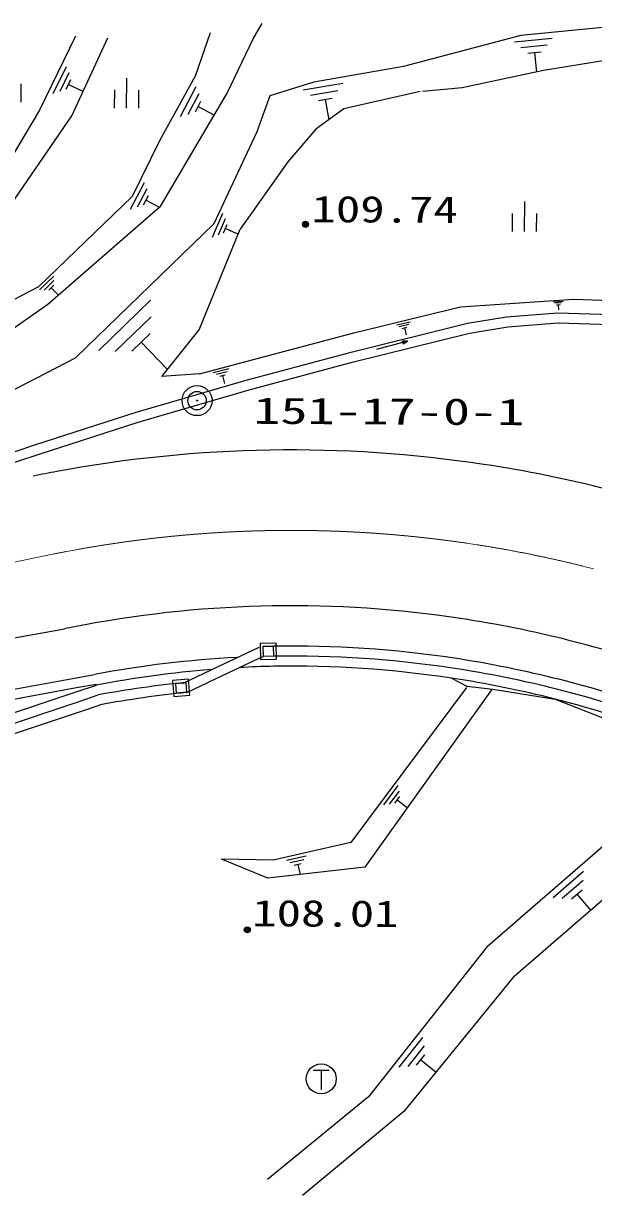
# Model space of a CAD drawing. Units: millimetres, scale not verified. Extents: x 40000 to 680000, y 20000 to 380000.
# Drawn here: x 139512 to 167866, y 277679 to 335964 of the extents above; entities that cross this region are included whole.
import ezdxf
from ezdxf.enums import TextEntityAlignment as Align

# ---------------------------------------------------------------- set-up
doc = ezdxf.new("R2010")
doc.units = ezdxf.units.MM
doc.header["$LTSCALE"] = 1000
doc.linetypes.add('CHAIN', pattern=[18.5, 12, -1.5, 3.5, -1.5])
doc.layers.add('M-BGD', color=7, linetype='Continuous', lineweight=25)
doc.layers.add('M-BMK', color=2, linetype='CHAIN', lineweight=13)
doc.layers.add('M-BMK-SRVR', color=3, linetype='Continuous')
doc.styles.add('ＭＳ ゴシック', font='')
doc.styles.get('ＭＳ ゴシック').set_extended_font_data('MS Gothic')

# ---------------------------------------------------------------- blocks, each defined once
blk = doc.blocks.new('BUHIN109')
at = {"color": 7, "linetype": 'Continuous', "lineweight": 25}
for p, q in [((392, 171), (-502, -220)), ((231, 539), (551, -193))]:
    blk.add_line(p, q, dxfattribs=at)
blk.add_circle((0, 0), 746, dxfattribs=at)
blk = doc.blocks.new('BUHIN113')
at = {"color": 7, "linetype": 'Continuous', "lineweight": 25}
for p, q in [((-100, 611), (-924, 250)), ((687, 301), (-687, -301)), ((381, -488), (-443, -849))]:
    blk.add_line(p, q, dxfattribs=at)
blk = doc.blocks.new('BUHIN331')
at = {"color": 7, "linetype": 'Continuous', "lineweight": 25}
for centre, radius in [((0, 0), 150), ((0, 0), 131), ((0, 0), 112), ((0, 0), 93.8), ((0, 0), 75), ((0, 0), 56.2), ((-1, 0), 37.5), ((0, 0), 18.8)]:
    blk.add_circle(centre, radius, dxfattribs=at)
blk = doc.blocks.new('BUHIN2')
at = {"color": 3, "linetype": 'Continuous', "lineweight": 25}
for radius in [746, 458, 22.5]:
    blk.add_circle((0, 0), radius, dxfattribs=at)

msp = doc.modelspace()

# ---------------------------------------------------------------- linework, layer by layer
at = {"layer": 'M-BGD'}
for p, q in [((150953, 335230), (151387, 335964)), ((169737, 335906), (164249, 335358)), ((142097, 335332), (140309, 331654)), ((141923, 331376), (143702, 335251)), ((148805, 335500), (148057, 333347)), ((149647, 332503), (150953, 335230)), ((164249, 335358), (158410, 333830)), ((163931, 335042), (165813, 335230)), ((165551, 334884), (164251, 334754)), ((164602, 334488), (165264, 334554)), ((164933, 334521), (165032, 333538)), ((168338, 334110), (165368, 333621)), ((140992, 332478), (141645, 333820)), ((141769, 333501), (141318, 332574)), ((158410, 333830), (153960, 333046)), ((165368, 333621), (161324, 332759)), ((141642, 332700), (141872, 333172)), ((141757, 332936), (142458, 332595)), ((148057, 333347), (146293, 330166)), ((147320, 331336), (148107, 332833)), ((153960, 333046), (151762, 332364)), ((153430, 332655), (155390, 333000)), ((146352, 326899), (149647, 332503)), ((148237, 332467), (147693, 331433)), ((151762, 332364), (151118, 330578)), ((155143, 332617), (153789, 332378)), ((154178, 332127), (154868, 332248)), ((159240, 332581), (155447, 331717)), ((161324, 332759), (159366, 332580)), ((140309, 331654), (138317, 328343)), ((148064, 331564), (148341, 332091)), ((148203, 331827), (148985, 331416)), ((155447, 331717), (154053, 330714)), ((154523, 332187), (154704, 331163)), ((138486, 326368), (141923, 331376)), ((151118, 330578), (148978, 326007)), ((154053, 330714), (152656, 329080)), ((146293, 330166), (144911, 327363)), ((152656, 329080), (150285, 325727)), ((144832, 326736), (145527, 328057)), ((145641, 327735), (145161, 326822)), ((144911, 327363), (140270, 322885)), ((145489, 326938), (145733, 327402)), ((145611, 327170), (146302, 326807)), ((140731, 321998), (146352, 326899)), ((148913, 325342), (149432, 326527)), ((142102, 319330), (148978, 326007)), ((149551, 326255), (149192, 325437)), ((149468, 325557), (149651, 325974)), ((148257, 320725), (150285, 325727)), ((149560, 325765), (150179, 325494)), ((140309, 322711), (141025, 323402)), ((141030, 323174), (140535, 322697)), ((140767, 322702), (141019, 322945)), ((134745, 320047), (140274, 322888)), ((140893, 322823), (141254, 322449)), ((136429, 319012), (140731, 321998)), ((143262, 319707), (145838, 322197)), ((155946, 320584), (161248, 321877)), ((161248, 321877), (166881, 322245)), ((165852, 322126), (166349, 322161)), ((166277, 322072), (165934, 322048)), ((166025, 321975), (166199, 321987)), ((166112, 321981), (166130, 321722)), ((166881, 322245), (170983, 322100)), ((145856, 321375), (144076, 319655)), ((161590, 321054), (163537, 321374)), ((163537, 321374), (166097, 321580)), ((166097, 321580), (168757, 321498)), ((146399, 318401), (148257, 320725)), ((148276, 318539), (155946, 320584)), ((155803, 319618), (161590, 321054)), ((158075, 320969), (158751, 321134)), ((158674, 320994), (158206, 320880)), ((158348, 320802), (158586, 320860)), ((158467, 320831), (158553, 320477)), ((161691, 320564), (163598, 320877)), ((163598, 320877), (166109, 321079)), ((166109, 321079), (168717, 320999)), ((144910, 319673), (145816, 320549)), ((145363, 320111), (146665, 318765)), ((155928, 319134), (161691, 320564)), ((158619, 320162), (157070, 319754)), ((150596, 318224), (155803, 319618)), ((136383, 316392), (142102, 319330)), ((150730, 317743), (155928, 319134)), ((148276, 318539), (146399, 318401)), ((148955, 318604), (149724, 318809)), ((149639, 318647), (149108, 318506)), ((149271, 318419), (149542, 318491)), ((149407, 318455), (149514, 318053)), ((145074, 316616), (150596, 318224)), ((145221, 316138), (150730, 317743)), ((140086, 315008), (145074, 316616)), ((140242, 314533), (145221, 316138)), ((132033, 312342), (140086, 315008)), ((132190, 311867), (140242, 314533)), ((132818, 304279), (141552, 305862)), ((148850, 303821), (151234, 304942)), ((152086, 305151), (151286, 305137)), ((151286, 305137), (151299, 304337)), ((151439, 304990), (151939, 304998)), ((151447, 304490), (151439, 304990)), ((151939, 304998), (151947, 304498)), ((152099, 304351), (152086, 305151)), ((149061, 303368), (151243, 304394)), ((151243, 304394), (151447, 304490)), ((151299, 304337), (152099, 304351)), ((151947, 304498), (151447, 304490)), ((147418, 303148), (148850, 303821)), ((133320, 301829), (142053, 303413)), ((142053, 303413), (143045, 303595)), ((142151, 302936), (143136, 303104)), ((147717, 303356), (146920, 303284)), ((146920, 303284), (146991, 302498)), ((147083, 303148), (147581, 303193)), ((147127, 302660), (147083, 303148)), ((147581, 303193), (147625, 302705)), ((147631, 302695), (149061, 303368)), ((147788, 302569), (147717, 303356)), ((160800, 303407), (161562, 303013)), ((133420, 301338), (142151, 302936)), ((133711, 299918), (142191, 302741)), ((142191, 302741), (143144, 303065)), ((142291, 302252), (143235, 302573)), ((146991, 302498), (147788, 302569)), ((147625, 302705), (147127, 302660)), ((161553, 302935), (155791, 295243)), ((162791, 302835), (156489, 294003)), ((161562, 303013), (162854, 302855)), ((162854, 302855), (165960, 302363)), ((133811, 299428), (142291, 302252)), ((142391, 301762), (143326, 302082)), ((165960, 302363), (171632, 300121)), ((133912, 298938), (142391, 301762)), ((157432, 297109), (158148, 298064)), ((158197, 297795), (157703, 297135)), ((157976, 297185), (158228, 297521)), ((158102, 297353), (158602, 296979)), ((162594, 290079), (169074, 295697)), ((155791, 295243), (151935, 294356)), ((151667, 293464), (149370, 294406)), ((151935, 294356), (149372, 294402)), ((152597, 294352), (153567, 294576)), ((153453, 294378), (152783, 294223)), ((163904, 288568), (170638, 294406)), ((156489, 294003), (151667, 293464)), ((152984, 294108), (153325, 294187)), ((153155, 294147), (153271, 293641)), ((165857, 292498), (167361, 293802)), ((167346, 293346), (166307, 292445)), ((166771, 292430), (167300, 292888)), ((167035, 292659), (167716, 291873)), ((162594, 290079), (156676, 282589)), ((163904, 288568), (158438, 281863)), ((158198, 284063), (159370, 285546)), ((159437, 285118), (158627, 284093)), ((159062, 284161), (159474, 284683)), ((159268, 284422), (160043, 283809)), ((156676, 282589), (151648, 278471)), ((158438, 281863), (153394, 277679))]:
    msp.add_line(p, q, dxfattribs=at)
for points in [[(158619, 320162), (158361, 320159), (158393, 320038)], [(158594, 320156), (158397, 320049), (158370, 320152)], [(158570, 320149), (158404, 320060), (158381, 320145)], [(158545, 320143), (158410, 320072), (158393, 320138)], [(158521, 320136), (158417, 320083), (158404, 320132)], [(158496, 320130), (158424, 320095), (158416, 320125)]]:
    msp.add_lwpolyline(points, close=True, dxfattribs=at)
msp.add_lwpolyline([(158429, 320112), (158472, 320123), (158430, 320106), (158427, 320118), (158472, 320123)], dxfattribs=at)
for centre, radius, start, end in [((152837, 250756), 64000, 90.94897, 100.49825), ((152837, 250756), 64000, 81.39965, 90.94897), ((152837, 250756), 64000, 100.49825, 101.57378), ((152837, 250756), 64000, 75.73263, 81.39966), ((152837, 250756), 56250, 90.94897, 100.49825), ((152837, 250756), 56250, 81.39965, 90.94897), ((152837, 250756), 56250, 100.49825, 101.57378), ((152837, 250756), 56250, 75.73263, 81.39966), ((152837, 250756), 54250, 81.39965, 90.94897), ((152837, 250756), 56250, 62.30106, 75.73263), ((152900, 250757), 53750, 92.94387, 100.5642), ((152837, 250756), 53750, 81.39965, 90.94897), ((152837, 250756), 54250, 75.73263, 81.39966), ((153139, 250761), 53250, 94.62804, 100.81826), ((153139, 250761), 53250, 91.27334, 93.09383), ((152837, 250756), 53250, 81.39965, 90.94897), ((152837, 250756), 53750, 75.73263, 81.39966), ((152837, 250756), 52700, 95.72359, 100.49825), ((152837, 250756), 53250, 75.73263, 81.39966), ((152837, 250756), 54250, 62.30106, 75.73263), ((152837, 250756), 52200, 95.72359, 100.49825), ((152837, 250756), 53750, 62.30106, 75.73263), ((152837, 250756), 53250, 62.30106, 75.73263)]:
    msp.add_arc(centre, radius, start, end, dxfattribs=at)
at = {"layer": 'M-BMK'}
for p, q in [((151593, 310743), (152093, 310751)), ((161562, 310118), (162057, 310043)), ((132106, 307755), (141044, 309585)), ((141659, 309705), (142151, 309796)), ((167381, 308966), (167866, 308843))]:
    msp.add_line(p, q, dxfattribs=at)
for start, end in [(91.18767, 100.25951), (81.63836, 90.7102), (100.73696, 101.33504), (100.73696, 101.33504), (75.97135, 81.1609)]:
    msp.add_arc((152837, 250756), 60000, start, end, dxfattribs=at)

# ---------------------------------------------------------------- block references
at = {"layer": 'M-BGD', "rotation": 66.05554}
for name, p in [('BUHIN113', (138787, 332804)), ('BUHIN113', (144632, 332499)), ('BUHIN113', (164423, 326364)), ('BUHIN331', (153537, 325978)), ('BUHIN331', (150645, 290892)), ('BUHIN109', (154320, 283483))]:
    msp.add_blockref(name, p, dxfattribs=at)
at = {"layer": 'M-BMK-SRVR', "rotation": 66.05554}
msp.add_blockref('BUHIN2', (148145, 317207), dxfattribs=at)

# ---------------------------------------------------------------- texts
at = {"layer": 'M-BGD', "style": 'ＭＳ ゴシック', "width": 1.35}
for s, p in [('109.74', (153833, 325686)), ('108.01', (150889, 290676))]:
    msp.add_text(s, height=1320, rotation=359.699, dxfattribs=at).set_placement(p, align=Align.BOTTOM_LEFT)
at = {"layer": 'M-BMK-SRVR', "style": 'ＭＳ ゴシック', "width": 1.5}
msp.add_text('151-17-0-1', height=1320, rotation=359.699, dxfattribs=at).set_placement((150942, 315660), align=Align.BOTTOM_LEFT)

doc.saveas('drawing.dxf')
